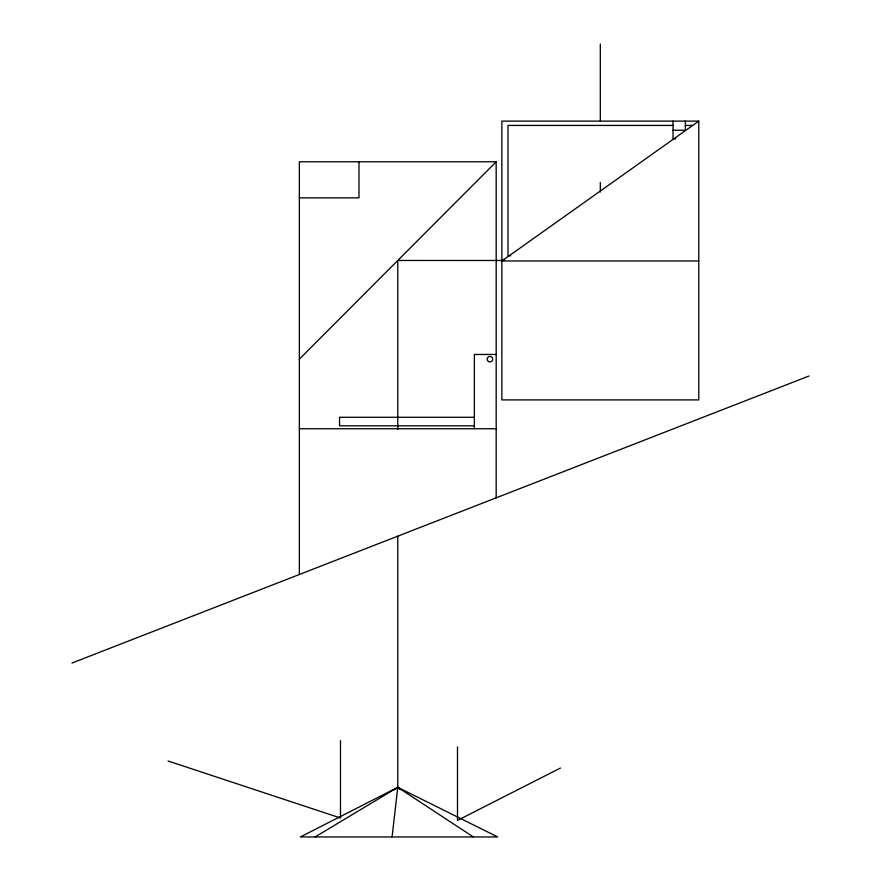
<?xml version="1.0" encoding="UTF-8"?>
<svg xmlns="http://www.w3.org/2000/svg" width="881" height="881" viewBox="0 0 881 881"><rect width="100%" height="100%" fill="white"/><g stroke="black" fill="none" stroke-linecap="round" stroke-linejoin="round"><path stroke-width="1.32" d="M600.313 192.014L600.313 182.422M600.313 120.774L600.313 44.05M392.078 836.95L397.772 787.328L397.772 536.21M299.353 359.151L496.179 161.785L299.353 161.785L299.353 574.489M394.479 789.728L397.772 787.328L497.699 836.95L300.355 836.95L397.772 787.328L473.35 836.95M698.776 121.115L501.862 121.115L501.862 399.908L698.776 399.908L698.776 121.115L501.862 260.963L698.776 260.963M315.09 836.95L397.772 787.328L401.053 789.728M560.459 768.034L457.492 820.398L457.492 746.912M71.989 663.041L809.011 376.011M673.04 125.432L507.985 125.432L507.985 255.743L510.716 255.743M685.374 125.432L692.653 125.432M673.04 130.245L685.374 130.245L685.374 121.115M675.782 138.735L673.04 138.735L673.04 121.115M299.353 197.862L358.985 197.862L358.985 161.785M501.862 260.06L504.593 260.06M503.15 260.49L397.772 260.468L397.772 429.201M496.179 354.459L474.363 354.459L474.363 428.75M474.363 417.286L339.548 417.286L339.548 425.82L474.363 425.82M299.353 428.75L496.179 428.75M168.062 760.997L340.484 818.009L340.484 740.69M397.772 787.328L399.688 789.277M496.179 161.785L496.179 497.842M488.559 361.54A2.742 2.742 0 0 0 492.677 359.162A2.742 2.742 0 0 0 488.559 356.783A2.742 2.742 0 0 0 488.559 361.54"/></g></svg>
